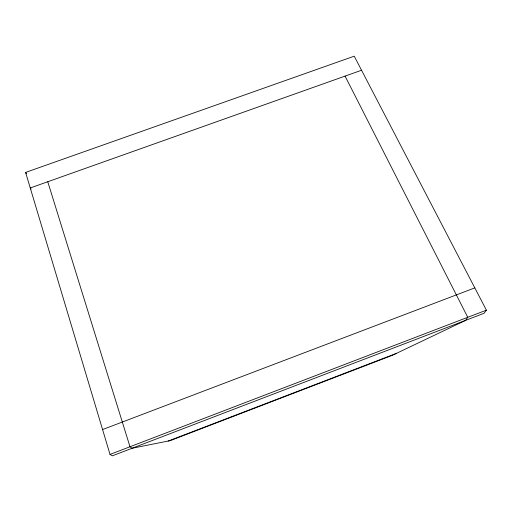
<?xml version="1.0" encoding="UTF-8"?>
<svg xmlns="http://www.w3.org/2000/svg" width="512" height="512" viewBox="0 0 512 512"><rect width="100%" height="100%" fill="white"/><g stroke="black" fill="none" stroke-linecap="round" stroke-linejoin="round"><path stroke-width="0.77" d="M486.4 310.157L484.077 313.28L112.378 455.821L110.016 454.413L25.6 172.416L354.234 56.179L486.4 310.157L110.016 454.413M47.763 181.741L129.99 446.758L132.096 448.256L170.214 440.627L392.467 355.251L465.658 320.339L467.75 317.306L345.069 76.109M168.198 441.056L396.397 353.402M102.573 429.562L474.803 287.878M361.555 70.246L30.253 187.962L31.091 189.152M25.6 172.416L26.445 173.645"/></g></svg>
